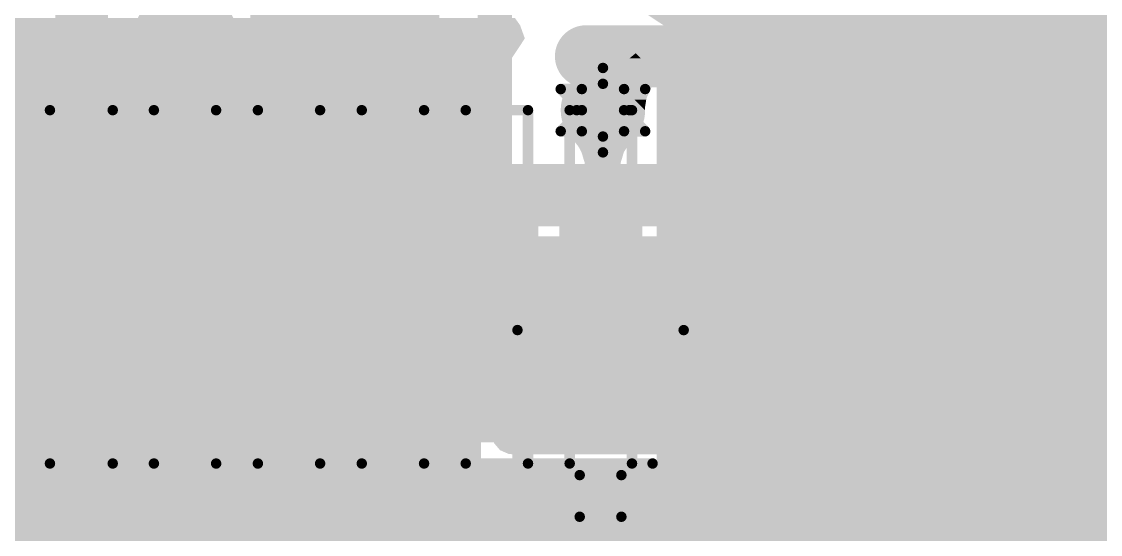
# Model space of a CAD drawing. Header units: millimetres. Extents: x -0.19 to 3.91, y -0.06 to 2.26.
# Drawn here: x 1.3716 to 1.5761, y 0.8679 to 0.9651 of the extents above; entities that cross this region are included whole.
import ezdxf

# ---------------------------------------------------------------- set-up
doc = ezdxf.new("R2010")
doc.units = ezdxf.units.MM
doc.layers.get('0').update_dxf_attribs({"linetype": 'CONTINUOUS', "lineweight": 0})
for name, color, linetype, lineweight in [('PCB_KUR_GBL', 10, 'CONTINUOUS', 0), ('PCB_KUR_GBO', 96, 'CONTINUOUS', 0), ('PCB_KUR_GBP', 170, 'CONTINUOUS', 0), ('PCB_KUR_GBS', 176, 'CONTINUOUS', 0), ('PCB_KUR_GD1', 40, 'CONTINUOUS', 0), ('PCB_KUR_GG1', 56, 'CONTINUOUS', 0), ('PCB_KUR_GM2', 216, 'CONTINUOUS', 0), ('PCB_KUR_GPB', 9, 'CONTINUOUS', 0), ('PCB_KUR_GPT', 8, 'CONTINUOUS', 0), ('PCB_KUR_GTL', 30, 'CONTINUOUS', 0), ('PCB_KUR_GTO', 163, 'CONTINUOUS', 0), ('PCB_KUR_GTP', 254, 'CONTINUOUS', 0), ('PCB_KUR_GTS', 254, 'CONTINUOUS', 0), ('PCB_KUR_TXT', 254, 'CONTINUOUS', 0)]:
    doc.layers.add(name, color=color, linetype=linetype, lineweight=lineweight)

# ---------------------------------------------------------------- blocks, each defined once
blk = doc.blocks.new('CUSTOM_10')
for points in [[(-0.01797, 0.01823), (-0.01697, 0.0186), (0.01782, 0.01823), (0.01721, 0.0186)], [(-0.01697, 0.0186), (-0.01685, 0.01865), (0.01721, 0.0186), (0.01685, 0.01865)], [(-0.01685, 0.01865), (-0.01685, 0.0187), (0.01685, 0.01865), (0.01685, 0.0187)], [(-0.0187, -0.01685), (-0.0187, 0.01685), (0.0187, -0.01685), (0.0187, 0.01685)], [(-0.01865, 0.01685), (-0.0186, 0.01721), (0.01865, 0.01685), (0.01852, 0.01721)], [(-0.0186, 0.01721), (-0.01813, 0.01797), (0.01852, 0.01721), (0.01823, 0.01797)], [(-0.01813, 0.01797), (-0.01797, 0.01823), (0.01823, 0.01797), (0.01782, 0.01823)], [(-0.01852, -0.01721), (-0.01865, -0.01685), (0.0186, -0.01721), (0.01865, -0.01685)], [(-0.01823, -0.01797), (-0.01852, -0.01721), (0.01813, -0.01797), (0.0186, -0.01721)], [(-0.01782, -0.01823), (-0.01823, -0.01797), (0.01797, -0.01823), (0.01813, -0.01797)], [(-0.01721, -0.0186), (-0.01782, -0.01823), (0.01697, -0.0186), (0.01797, -0.01823)], [(-0.01685, -0.01865), (-0.01721, -0.0186), (0.01685, -0.01865), (0.01697, -0.0186)], [(-0.01685, -0.0187), (-0.01685, -0.01865), (0.01685, -0.0187), (0.01685, -0.01865)]]:
    blk.add_solid(points)
blk = doc.blocks.new('ROUND_16')
h = blk.add_hatch(color=256)
edge = h.paths.add_edge_path(flags=0)
edge.add_arc((0, 0), 0.008, 0, 360)
blk = doc.blocks.new('ROUND_7')
h = blk.add_hatch(color=256)
edge = h.paths.add_edge_path(flags=0)
edge.add_arc((0, 0), 0.00325, 0, 360)
blk = doc.blocks.new('ROUND_3')
h = blk.add_hatch(color=256)
edge = h.paths.add_edge_path(flags=0)
edge.add_arc((0, 0), 0.0059, 0, 360)
blk = doc.blocks.new('CUSTOM_28')
for points in [[(-0.01854, 0.02022), (-0.01711, 0.02057), (0.01831, 0.02022), (0.01751, 0.02057)], [(-0.01711, 0.02057), (-0.01685, 0.02064), (0.01751, 0.02057), (0.01685, 0.02064)], [(-0.01685, 0.02064), (-0.01685, 0.02065), (0.01685, 0.02064), (0.01685, 0.02065)], [(-0.02058, 0.01751), (-0.02013, 0.01854), (0.02049, 0.01751), (0.02023, 0.01854)], [(-0.02013, 0.01854), (-0.01988, 0.0191), (0.02023, 0.01854), (0.01976, 0.0191)], [(-0.01988, 0.0191), (-0.01896, 0.01987), (0.01976, 0.0191), (0.0191, 0.01987)], [(-0.01896, 0.01987), (-0.01854, 0.02022), (0.0191, 0.01987), (0.01831, 0.02022)], [(-0.02065, 0.01685), (-0.02058, 0.01751), (0.02065, 0.01685), (0.02049, 0.01751)], [(-0.02065, 0.0168), (-0.02065, 0.01685), (0.02065, 0.0168), (0.02065, 0.01685)], [(-0.02065, -0.0168), (-0.02065, 0.0168), (0.02065, -0.0168), (0.02065, 0.0168)], [(-0.02065, -0.01685), (-0.02065, -0.0168), (0.02065, -0.01685), (0.02065, -0.0168)], [(-0.02049, -0.01751), (-0.02065, -0.01685), (0.02058, -0.01751), (0.02065, -0.01685)], [(-0.02023, -0.01854), (-0.02049, -0.01751), (0.02013, -0.01854), (0.02058, -0.01751)], [(-0.01976, -0.0191), (-0.02023, -0.01854), (0.01988, -0.0191), (0.02013, -0.01854)], [(-0.0191, -0.01987), (-0.01976, -0.0191), (0.01896, -0.01987), (0.01988, -0.0191)], [(-0.01831, -0.02022), (-0.0191, -0.01987), (0.01854, -0.02022), (0.01896, -0.01987)], [(-0.01751, -0.02057), (-0.01831, -0.02022), (0.01711, -0.02057), (0.01854, -0.02022)], [(-0.01685, -0.02064), (-0.01751, -0.02057), (0.01685, -0.02064), (0.01711, -0.02057)], [(-0.01685, -0.02065), (-0.01685, -0.02064), (0.01685, -0.02065), (0.01685, -0.02064)]]:
    blk.add_solid(points)
blk = doc.blocks.new('ROUND_25')
h = blk.add_hatch(color=256)
edge = h.paths.add_edge_path(flags=0)
edge.add_arc((0, 0), 0.001, 0, 360)
blk = doc.blocks.new('CUSTOM_32')
for points in [[(-0.0059, 0.02305), (-0.00585, 0.02323), (0.0059, 0.02305), (0.00575, 0.02323)], [(-0.0059, 0.02302), (-0.0059, 0.02305), (0.0059, 0.02302), (0.0059, 0.02305)], [(-0.0059, 0.023), (-0.0059, 0.02302), (0.0059, 0.023), (0.0059, 0.02302)], [(-0.0059, -0.023), (-0.0059, 0.023), (0.0059, -0.023), (0.0059, 0.023)], [(-0.00585, 0.02323), (-0.00534, 0.02357), (0.00575, 0.02323), (0.00549, 0.02357)], [(-0.00534, 0.02357), (-0.0053, 0.0236), (0.00549, 0.02357), (0.0053, 0.0236)], [(-0.0059, -0.02302), (-0.0059, -0.023), (0.0059, -0.02302), (0.0059, -0.023)], [(-0.0059, -0.02305), (-0.0059, -0.02302), (0.0059, -0.02305), (0.0059, -0.02302)], [(-0.00575, -0.02323), (-0.0059, -0.02305), (0.00585, -0.02323), (0.0059, -0.02305)], [(-0.00549, -0.02357), (-0.00575, -0.02323), (0.00534, -0.02357), (0.00585, -0.02323)], [(-0.0053, -0.0236), (-0.00549, -0.02357), (0.0053, -0.0236), (0.00534, -0.02357)]]:
    blk.add_solid(points)
blk = doc.blocks.new('ROUND_8')
h = blk.add_hatch(color=256)
edge = h.paths.add_edge_path(flags=0)
edge.add_arc((0, 0), 0.005, 0, 360)
blk = doc.blocks.new('CUSTOM_68')
for points in [[(-0.00733, 0.0244), (-0.00666, 0.02515), (0.00743, 0.0244), (0.00655, 0.02515)], [(-0.00666, 0.02515), (-0.00609, 0.02532), (0.00655, 0.02515), (0.00635, 0.02532)], [(-0.00609, 0.02532), (-0.0053, 0.02554), (0.00635, 0.02532), (0.0053, 0.02554)], [(-0.0053, 0.02554), (-0.0053, 0.0256), (0.0053, 0.02554), (0.0053, 0.0256)], [(-0.00785, 0.02305), (-0.0076, 0.0241), (0.00785, 0.02305), (0.00752, 0.0241)], [(-0.00785, 0.023), (-0.00785, 0.02305), (0.00785, 0.023), (0.00785, 0.02305)], [(-0.00785, -0.023), (-0.00785, 0.023), (0.00785, -0.023), (0.00785, 0.023)], [(-0.0076, 0.0241), (-0.00733, 0.0244), (0.00752, 0.0241), (0.00743, 0.0244)], [(-0.00785, -0.02305), (-0.00785, -0.023), (0.00785, -0.02305), (0.00785, -0.023)], [(-0.00752, -0.0241), (-0.00785, -0.02305), (0.0076, -0.0241), (0.00785, -0.02305)], [(-0.00743, -0.0244), (-0.00752, -0.0241), (0.00733, -0.0244), (0.0076, -0.0241)], [(-0.00655, -0.02515), (-0.00743, -0.0244), (0.00666, -0.02515), (0.00733, -0.0244)], [(-0.00635, -0.02532), (-0.00655, -0.02515), (0.00609, -0.02532), (0.00666, -0.02515)], [(-0.0053, -0.02554), (-0.00635, -0.02532), (0.0053, -0.02554), (0.00609, -0.02532)], [(-0.0053, -0.0256), (-0.0053, -0.02554), (0.0053, -0.0256), (0.0053, -0.02554)]]:
    blk.add_solid(points)

msp = doc.modelspace()

# ---------------------------------------------------------------- linework, layer by layer
at = {"layer": 'PCB_KUR_GBL', "lineweight": 211, "const_width": 0.0065}
for points in [[(1.4818, 0.9483), (1.532, 0.9985)], [(1.4818, 0.904), (1.4818, 0.9483)], [(1.4814, 0.9037), (1.4818, 0.904)]]:
    msp.add_lwpolyline(points, dxfattribs=at)
at = {"layer": 'PCB_KUR_GBL'}
for points in [[(1.5011, 0.9527), (1.5395, 0.9911), (1.6575, 0.9527), (1.6575, 0.9911)], [(1.33508, 0.9644), (1.33296, 0.9658), (1.4661, 0.9644), (1.4651, 0.9658)], [(1.3378, 0.9626), (1.33508, 0.9644), (1.46675, 0.9626), (1.4661, 0.9644)], [(1.33827, 0.9619), (1.3378, 0.9626), (1.467, 0.9619), (1.46675, 0.9626)], [(1.3422, 0.956), (1.33827, 0.9619), (1.4631, 0.956), (1.467, 0.9619)], [(1.4874, 0.9586), (1.488, 0.9591), (1.4885, 0.9586), (1.488, 0.9591)], [(1.4844, 0.9567), (1.485, 0.957), (1.4904, 0.9567), (1.4901, 0.957)], [(1.485, 0.957), (1.4856, 0.9573), (1.4901, 0.957), (1.4898, 0.9573)], [(1.4856, 0.9573), (1.4862, 0.9577), (1.4898, 0.9573), (1.4894, 0.9577)], [(1.4862, 0.9577), (1.4868, 0.9581), (1.4894, 0.9577), (1.489, 0.9581)], [(1.4868, 0.9581), (1.4874, 0.9586), (1.489, 0.9581), (1.4885, 0.9586)], [(1.3437, 0.9483), (1.3422, 0.956), (1.4616, 0.9483), (1.4631, 0.956)], [(1.4836, 0.9545), (1.4818, 0.9563), (1.4926, 0.9545), (1.4908, 0.9563)], [(1.4825, 0.9563), (1.4831, 0.9564), (1.4908, 0.9563), (1.4907, 0.9564)], [(1.4831, 0.9564), (1.4838, 0.9565), (1.4907, 0.9564), (1.4906, 0.9565)], [(1.4838, 0.9565), (1.4844, 0.9567), (1.4906, 0.9565), (1.4904, 0.9567)], [(1.4842, 0.9539), (1.4836, 0.9545), (1.4921, 0.9539), (1.4926, 0.9545)], [(1.4847, 0.9534), (1.4842, 0.9539), (1.4916, 0.9534), (1.4921, 0.9539)], [(1.4853, 0.9528), (1.4847, 0.9534), (1.4911, 0.9528), (1.4916, 0.9534)], [(1.4859, 0.9522), (1.4853, 0.9528), (1.4908, 0.9522), (1.4911, 0.9528)], [(1.4866, 0.9515), (1.4859, 0.9522), (1.4905, 0.9515), (1.4908, 0.9522)], [(1.4872, 0.9509), (1.4866, 0.9515), (1.4902, 0.9509), (1.4905, 0.9515)], [(1.4878, 0.9503), (1.4872, 0.9509), (1.49, 0.9503), (1.4902, 0.9509)], [(1.502, 0.9483), (1.5011, 0.9527), (1.6575, 0.9483), (1.6575, 0.9527)], [(1.4885, 0.9496), (1.4878, 0.9503), (1.4899, 0.9496), (1.49, 0.9503)], [(1.4891, 0.949), (1.4885, 0.9496), (1.4898, 0.949), (1.4899, 0.9496)], [(1.4898, 0.9483), (1.4891, 0.949), (1.4898, 0.9483), (1.4898, 0.949)], [(1.3422, 0.9405), (1.3437, 0.9483), (1.4631, 0.9405), (1.4616, 0.9483)], [(1.50145, 0.9456), (1.50167, 0.9467), (1.5754, 0.9456), (1.5807, 0.9467)], [(1.50167, 0.9467), (1.502, 0.9483), (1.6575, 0.9467), (1.6575, 0.9483)], [(1.50167, 0.9467), (1.50167, 0.9467), (1.5807, 0.9467), (1.6143, 0.9467)], [(1.50083, 0.9426), (1.50145, 0.9456), (1.5708, 0.9426), (1.5754, 0.9456)], [(1.4766, 0.9421), (1.4762, 0.9426), (1.4869, 0.9421), (1.4874, 0.9426)], [(1.4762, 0.9426), (1.4762, 0.9426), (1.4874, 0.9426), (1.4762, 0.9426)], [(1.5004, 0.9405), (1.50083, 0.9426), (1.5694, 0.9405), (1.5708, 0.9426)], [(1.34138, 0.9393), (1.3422, 0.9405), (1.4639, 0.9393), (1.4631, 0.9405)], [(1.477, 0.9416), (1.4766, 0.9421), (1.4865, 0.9416), (1.4869, 0.9421)], [(1.4774, 0.941), (1.477, 0.9416), (1.4862, 0.941), (1.4865, 0.9416)], [(1.4777, 0.9404), (1.4774, 0.941), (1.4858, 0.9404), (1.4862, 0.941)], [(1.4996, 0.9393), (1.5004, 0.9405), (1.5686, 0.9393), (1.5694, 0.9405)], [(1.3407, 0.9383), (1.34138, 0.9393), (1.46348, 0.9383), (1.4639, 0.9393)], [(1.4779, 0.9398), (1.4777, 0.9404), (1.4856, 0.9398), (1.4858, 0.9404)], [(1.4781, 0.9391), (1.4779, 0.9398), (1.4854, 0.9391), (1.4856, 0.9398)], [(1.4783, 0.9385), (1.4781, 0.9391), (1.4852, 0.9385), (1.4854, 0.9391)], [(1.4784, 0.9377), (1.4783, 0.9385), (1.4851, 0.9377), (1.4852, 0.9385)], [(1.50009, 0.9381), (1.4996, 0.9393), (1.5678, 0.9381), (1.5686, 0.9393)], [(1.3407, 0.9381), (1.3407, 0.9383), (1.4634, 0.9381), (1.46348, 0.9383)], [(1.34268, 0.9338), (1.3407, 0.9381), (1.4616, 0.9338), (1.4634, 0.9381)], [(1.4785, 0.937), (1.4784, 0.9377), (1.485, 0.937), (1.4851, 0.9377)], [(1.4785, 0.9362), (1.4785, 0.937), (1.485, 0.9362), (1.485, 0.937)], [(1.5019, 0.9337), (1.50009, 0.9381), (1.5669, 0.9337), (1.5678, 0.9381)], [(1.34287, 0.9334), (1.34268, 0.9338), (1.4592, 0.9334), (1.4616, 0.9338)], [(1.3431, 0.9329), (1.34287, 0.9334), (1.45845, 0.9329), (1.4592, 0.9334)], [(1.3457, 0.9324), (1.3431, 0.9329), (1.4577, 0.9324), (1.45845, 0.9329)], [(1.3487, 0.9304), (1.3457, 0.9324), (1.4547, 0.9304), (1.4577, 0.9324)], [(1.5035, 0.9334), (1.5019, 0.9337), (1.56684, 0.9334), (1.5669, 0.9337)], [(1.50457, 0.9327), (1.5035, 0.9334), (1.5667, 0.9327), (1.56684, 0.9334)], [(1.5081, 0.9304), (1.50457, 0.9327), (1.5667, 0.9304), (1.5667, 0.9327)], [(1.3502, 0.9294), (1.3487, 0.9304), (1.45405, 0.9294), (1.4547, 0.9304)], [(1.5111, 0.9258), (1.5081, 0.9304), (1.5667, 0.9258), (1.5667, 0.9304)], [(1.35255, 0.9258), (1.3502, 0.9294), (1.4517, 0.9258), (1.45405, 0.9294)], [(1.4785, 0.9276), (1.4785, 0.9289), (1.485, 0.9276), (1.485, 0.9289)], [(1.4782, 0.9255), (1.4784, 0.9265), (1.4853, 0.9255), (1.4851, 0.9265)], [(1.4784, 0.9265), (1.4785, 0.9276), (1.4851, 0.9265), (1.485, 0.9276)], [(1.3532, 0.9248), (1.35255, 0.9258), (1.45149, 0.9248), (1.4517, 0.9258)], [(1.35409, 0.9205), (1.3532, 0.9248), (1.4506, 0.9205), (1.45149, 0.9248)], [(1.4777, 0.9239), (1.478, 0.9247), (1.4858, 0.9239), (1.4855, 0.9247)], [(1.478, 0.9247), (1.4782, 0.9255), (1.4855, 0.9247), (1.4853, 0.9255)], [(1.5122, 0.9205), (1.5111, 0.9258), (1.5667, 0.9205), (1.5667, 0.9258)], [(1.4759, 0.9223), (1.4764, 0.9225), (1.4876, 0.9223), (1.4871, 0.9225)], [(1.4759, 0.9223), (1.4759, 0.9223), (1.4759, 0.9223), (1.4876, 0.9223)], [(1.4764, 0.9225), (1.4769, 0.9229), (1.4871, 0.9225), (1.4866, 0.9229)], [(1.4769, 0.9229), (1.4773, 0.9233), (1.4866, 0.9229), (1.4862, 0.9233)], [(1.4773, 0.9233), (1.4777, 0.9239), (1.4862, 0.9233), (1.4858, 0.9239)], [(1.3543, 0.9195), (1.35409, 0.9205), (1.4506, 0.9195), (1.4506, 0.9205)], [(1.5122, 0.8991), (1.5122, 0.9205), (1.5667, 0.8991), (1.5667, 0.9205)], [(1.3543, 0.8868), (1.3543, 0.9195), (1.4506, 0.8868), (1.4506, 0.9195)], [(1.5122, 0.8937), (1.5122, 0.8991), (1.5678, 0.8937), (1.5667, 0.8991)], [(1.5122, 0.8892), (1.5122, 0.8937), (1.5708, 0.8892), (1.5678, 0.8937)], [(1.5122, 0.8868), (1.5122, 0.8892), (1.57448, 0.8868), (1.5708, 0.8892)], [(1.35341, 0.8815), (1.3543, 0.8858), (1.4517, 0.8815), (1.45081, 0.8858)], [(1.3543, 0.8858), (1.3543, 0.8868), (1.45081, 0.8858), (1.4506, 0.8868)], [(1.51185, 0.8851), (1.51208, 0.8862), (1.5807, 0.8851), (1.5754, 0.8862)], [(1.51208, 0.8862), (1.5122, 0.8868), (1.5754, 0.8862), (1.57448, 0.8868)], [(1.5111, 0.8815), (1.51185, 0.8851), (1.587, 0.8815), (1.587, 0.8851)], [(1.51185, 0.8851), (1.51185, 0.8851), (1.587, 0.8851), (1.5807, 0.8851)], [(1.3532, 0.8805), (1.35341, 0.8815), (1.45237, 0.8805), (1.4517, 0.8815)], [(1.5081, 0.877), (1.5111, 0.8815), (1.587, 0.877), (1.587, 0.8815)], [(1.35087, 0.877), (1.3532, 0.8805), (1.4547, 0.877), (1.45237, 0.8805)], [(1.34705, 0.8739), (1.3502, 0.876), (1.4592, 0.8739), (1.45615, 0.876)], [(1.3502, 0.876), (1.35087, 0.877), (1.45615, 0.876), (1.4547, 0.877)], [(1.5035, 0.8739), (1.5081, 0.877), (1.587, 0.8739), (1.587, 0.877)], [(1.3457, 0.873), (1.34705, 0.8739), (1.46397, 0.873), (1.4592, 0.8739)], [(1.4982, 0.8729), (1.5035, 0.8739), (1.587, 0.8729), (1.587, 0.8739)], [(1.1195, 0.8647), (1.1195, 0.8719), (1.587, 0.8647), (1.587, 0.8719)], [(1.3404, 0.8719), (1.34522, 0.8729), (1.587, 0.8719), (1.587, 0.8729)], [(1.34522, 0.8729), (1.3457, 0.873), (1.4645, 0.8729), (1.46397, 0.873)], [(1.34522, 0.8729), (1.34522, 0.8729), (1.4982, 0.8729), (1.4645, 0.8729)]]:
    msp.add_solid(points, dxfattribs=at)
at = {"layer": 'PCB_KUR_GBO', "lineweight": 211, "const_width": 0.0118}
for points in [[(1.569, 0.888), (1.569, 1.001)], [(1.569, 0.9445), (1.6261, 0.9445)], [(1.4528, 0.9322), (1.5099, 0.9322)], [(1.4528, 0.818), (1.4528, 0.9316)], [(1.5099, 0.8186), (1.5099, 0.9316)], [(1.569, 0.8874), (1.6261, 0.8874)], [(1.4528, 0.8751), (1.5099, 0.8751)]]:
    msp.add_lwpolyline(points, dxfattribs=at)
at = {"layer": 'PCB_KUR_GD1', "lineweight": 211, "const_width": 0.002}
for points in [[(1.4818, 0.9563), (1.4778, 0.9523)], [(1.4858, 0.9523), (1.4818, 0.9563)], [(1.4778, 0.9523), (1.4738, 0.9523)], [(1.4738, 0.9523), (1.4778, 0.9483)], [(1.4858, 0.9483), (1.4898, 0.9523)], [(1.4898, 0.9523), (1.4858, 0.9523)], [(1.4778, 0.9483), (1.4738, 0.9443)], [(1.4898, 0.9443), (1.4858, 0.9483)], [(1.4738, 0.9443), (1.4778, 0.9443)], [(1.4778, 0.9443), (1.4818, 0.9403)], [(1.4818, 0.9403), (1.4858, 0.9443)], [(1.4858, 0.9443), (1.4898, 0.9443)]]:
    msp.add_lwpolyline(points, dxfattribs=at)
at = {"layer": 'PCB_KUR_GG1', "lineweight": 211, "const_width": 0.002}
for points in [[(1.4818, 0.9433), (1.4818, 0.9533)], [(1.4768, 0.9483), (1.4868, 0.9483)]]:
    msp.add_lwpolyline(points, dxfattribs=at)
at = {"layer": 'PCB_KUR_GM2', "lineweight": 211, "const_width": 0.002}
for points in [[(1.377, 0.9483), (1.3889, 0.9483)], [(1.377, 0.8813), (1.377, 0.9483)], [(1.3889, 0.8813), (1.3889, 0.9483)], [(1.3967, 0.9483), (1.4085, 0.9483)], [(1.3967, 0.8813), (1.3967, 0.9483)], [(1.4085, 0.8813), (1.4085, 0.9483)], [(1.4164, 0.9483), (1.4282, 0.9483)], [(1.4164, 0.8813), (1.4164, 0.9483)], [(1.4282, 0.8813), (1.4282, 0.9483)], [(1.4361, 0.9483), (1.4479, 0.9483)], [(1.4361, 0.8813), (1.4361, 0.9483)], [(1.4479, 0.8813), (1.4479, 0.9483)], [(1.4558, 0.9483), (1.4676, 0.9483)], [(1.4558, 0.8813), (1.4558, 0.9483)], [(1.4676, 0.8813), (1.4676, 0.9483)], [(1.4755, 0.9483), (1.4873, 0.9483)], [(1.4755, 0.8813), (1.4755, 0.9483)], [(1.4873, 0.8813), (1.4873, 0.9483)], [(1.4656, 0.8436), (1.4656, 0.9066)], [(1.4656, 0.9066), (1.4971, 0.9066)], [(1.4971, 0.8436), (1.4971, 0.9066)], [(1.2432, 0.8813), (1.4912, 0.8813)], [(1.377, 0.8813), (1.3889, 0.8813)], [(1.3967, 0.8813), (1.4085, 0.8813)], [(1.4164, 0.8813), (1.4282, 0.8813)], [(1.4361, 0.8813), (1.4479, 0.8813)], [(1.4558, 0.8813), (1.4676, 0.8813)], [(1.4755, 0.8813), (1.4873, 0.8813)], [(1.4912, 0.8813), (1.5148, 0.8577)], [(1.4774, 0.8791), (1.4853, 0.8712)], [(1.4774, 0.8712), (1.4853, 0.8791)]]:
    msp.add_lwpolyline(points, dxfattribs=at)
msp.add_lwpolyline([(1.4401, 0.8459), (1.4401, 0.8459, 1), (1.4873, 0.8459, 1), (1.4401, 0.8459)], format="xyb", dxfattribs=at)
at = {"layer": 'PCB_KUR_GTL', "lineweight": 211}
for points, const_width in [([(1.383, 0.9109), (1.383, 1.011)], 0.01), ([(1.4026, 0.9109), (1.4026, 0.9846)], 0.01), ([(1.4613, 0.9112), (1.4613, 0.9857)], 0.0065), ([(1.4816, 0.9481), (1.4818, 0.9483)], 0.0065), ([(1.4816, 0.9111), (1.4816, 0.9481)], 0.0065), ([(1.4613, 0.9112), (1.4617, 0.9109)], 0.0065), ([(1.4814, 0.9109), (1.4816, 0.9111)], 0.0065)]:
    msp.add_lwpolyline(points, dxfattribs=dict(at, const_width=const_width))
at = {"layer": 'PCB_KUR_GTL'}
for points in [[(1.415, 0.9494), (1.415, 0.969), (1.4508, 0.9494), (1.4508, 0.969)], [(1.496, 0.9626), (1.4895, 0.9669), (1.6521, 0.9626), (1.6521, 0.9669)], [(1.5004, 0.956), (1.496, 0.9626), (1.6521, 0.956), (1.6521, 0.9626)], [(1.502, 0.9483), (1.5004, 0.956), (1.6521, 0.9483), (1.6521, 0.956)], [(1.415, 0.9482), (1.415, 0.9494), (1.44935, 0.9482), (1.4508, 0.9494)], [(1.417, 0.9465), (1.415, 0.9482), (1.4473, 0.9465), (1.44935, 0.9482)], [(1.5004, 0.9405), (1.502, 0.9483), (1.6521, 0.9405), (1.6521, 0.9483)], [(1.4276, 0.9465), (1.417, 0.9465), (1.4367, 0.9465), (1.4473, 0.9465)], [(1.4322, 0.9456), (1.4276, 0.9465), (1.4322, 0.9456), (1.4367, 0.9465)], [(1.4986, 0.9378), (1.5004, 0.9405), (1.6521, 0.9378), (1.6521, 0.9405)], [(1.4993, 0.9339), (1.4986, 0.9378), (1.6521, 0.9339), (1.6521, 0.9378)], [(1.4993, 0.8878), (1.4993, 0.9339), (1.6521, 0.8878), (1.6521, 0.9339)], [(1.4984, 0.883), (1.4993, 0.8878), (1.6521, 0.883), (1.6521, 0.8878)], [(1.4956, 0.8789), (1.4984, 0.883), (1.6521, 0.8789), (1.6521, 0.883)], [(1.4915, 0.8762), (1.4956, 0.8789), (1.6521, 0.8762), (1.6521, 0.8789)], [(1.245, 0.8681), (1.245, 0.8752), (1.6521, 0.8681), (1.6521, 0.8752)], [(1.3686, 0.8752), (1.3731, 0.8761), (1.3776, 0.8752), (1.3731, 0.8761)], [(1.3883, 0.8752), (1.3928, 0.8761), (1.3973, 0.8752), (1.3928, 0.8761)], [(1.408, 0.8752), (1.4125, 0.8761), (1.417, 0.8752), (1.4125, 0.8761)], [(1.4276, 0.8752), (1.4322, 0.8761), (1.4367, 0.8752), (1.4322, 0.8761)], [(1.4473, 0.8752), (1.4519, 0.8761), (1.4564, 0.8752), (1.4519, 0.8761)], [(1.467, 0.8752), (1.4715, 0.8761), (1.4761, 0.8752), (1.4715, 0.8761)], [(1.4867, 0.8752), (1.4915, 0.8762), (1.6521, 0.8752), (1.6521, 0.8762)], [(1.245, 0.8665), (1.245, 0.8681), (1.5898, 0.8665), (1.5975, 0.8681)]]:
    msp.add_solid(points, dxfattribs=at)
at = {"layer": 'PCB_KUR_GTO', "lineweight": 211, "const_width": 0.0118}
msp.add_lwpolyline([(1.3988, 0.962), (1.3988, 0.962, 1), (1.4066, 0.962, 1), (1.3988, 0.962)], format="xyb", dxfattribs=at)
for points in [[(1.4786, 0.9585), (1.4979, 0.9585)], [(1.4979, 0.864), (1.4979, 0.9585)], [(1.4956, 0.8617), (1.4979, 0.864)]]:
    msp.add_lwpolyline(points, dxfattribs=at)

# ---------------------------------------------------------------- block references
at = {"layer": 'PCB_KUR_GBL'}
for name, p in [('ROUND_16', (1.4818, 0.9483)), ('ROUND_7', (1.4818, 0.9483)), ('ROUND_7', (1.4818, 0.9483)), ('CUSTOM_10', (1.4814, 0.9037)), ('ROUND_7', (1.4814, 0.9037)), ('ROUND_7', (1.4818, 0.904)), ('ROUND_7', (1.4818, 0.904))]:
    msp.add_blockref(name, p, dxfattribs=at)
at = {"layer": 'PCB_KUR_GBO'}
for p in [(1.569, 0.9445), (1.4528, 0.9322), (1.4528, 0.9316), (1.5099, 0.9322), (1.5099, 0.9316), (1.569, 0.888), (1.569, 0.8874), (1.4528, 0.8751), (1.5099, 0.8751)]:
    msp.add_blockref('ROUND_3', p, dxfattribs=at)
at = {"layer": 'PCB_KUR_GBP'}
msp.add_blockref('CUSTOM_10', (1.4814, 0.9037), dxfattribs=at)
at = {"layer": 'PCB_KUR_GBS'}
msp.add_blockref('CUSTOM_28', (1.4814, 0.9037), dxfattribs=at)
at = {"layer": 'PCB_KUR_GD1'}
for p in [(1.4818, 0.9563), (1.4738, 0.9523), (1.4778, 0.9523), (1.4858, 0.9523), (1.4898, 0.9523), (1.4778, 0.9483), (1.4858, 0.9483), (1.4738, 0.9443), (1.4778, 0.9443), (1.4858, 0.9443), (1.4898, 0.9443), (1.4818, 0.9403), (1.4818, 0.9403)]:
    msp.add_blockref('ROUND_25', p, dxfattribs=at)
at = {"layer": 'PCB_KUR_GG1'}
for p in [(1.4818, 0.9533), (1.4768, 0.9483), (1.4868, 0.9483), (1.4818, 0.9433)]:
    msp.add_blockref('ROUND_25', p, dxfattribs=at)
at = {"layer": 'PCB_KUR_GM2'}
for p in [(1.377, 0.9483), (1.377, 0.9483), (1.3889, 0.9483), (1.3889, 0.9483), (1.3967, 0.9483), (1.3967, 0.9483), (1.4085, 0.9483), (1.4085, 0.9483), (1.4164, 0.9483), (1.4164, 0.9483), (1.4282, 0.9483), (1.4282, 0.9483), (1.4361, 0.9483), (1.4361, 0.9483), (1.4479, 0.9483), (1.4479, 0.9483), (1.4558, 0.9483), (1.4558, 0.9483), (1.4676, 0.9483), (1.4676, 0.9483), (1.4755, 0.9483), (1.4755, 0.9483), (1.4873, 0.9483), (1.4873, 0.9483), (1.4656, 0.9066), (1.4971, 0.9066), (1.4971, 0.9066), (1.377, 0.8813), (1.377, 0.8813), (1.3889, 0.8813), (1.3889, 0.8813), (1.3967, 0.8813), (1.3967, 0.8813), (1.4085, 0.8813), (1.4085, 0.8813), (1.4164, 0.8813), (1.4164, 0.8813), (1.4282, 0.8813), (1.4282, 0.8813), (1.4361, 0.8813), (1.4361, 0.8813), (1.4479, 0.8813), (1.4479, 0.8813), (1.4558, 0.8813), (1.4558, 0.8813), (1.4676, 0.8813), (1.4676, 0.8813), (1.4755, 0.8813), (1.4755, 0.8813), (1.4873, 0.8813), (1.4873, 0.8813), (1.4912, 0.8813), (1.4912, 0.8813), (1.4774, 0.8791), (1.4853, 0.8791), (1.4774, 0.8712), (1.4853, 0.8712)]:
    msp.add_blockref('ROUND_25', p, dxfattribs=at)
at = {"layer": 'PCB_KUR_GPB'}
msp.add_blockref('CUSTOM_10', (1.4814, 0.9037), dxfattribs=at)
at = {"layer": 'PCB_KUR_GPT'}
for p in [(1.383, 0.9109), (1.4026, 0.9109), (1.4223, 0.9109), (1.442, 0.9109), (1.4617, 0.9109), (1.4814, 0.9109)]:
    msp.add_blockref('CUSTOM_32', p, dxfattribs=at)
at = {"layer": 'PCB_KUR_GTL'}
for name, p in [('ROUND_16', (1.4818, 0.9483)), ('ROUND_7', (1.4816, 0.9481)), ('ROUND_7', (1.4816, 0.9481)), ('ROUND_7', (1.4818, 0.9483)), ('CUSTOM_32', (1.383, 0.9109)), ('CUSTOM_32', (1.4026, 0.9109)), ('CUSTOM_32', (1.4223, 0.9109)), ('CUSTOM_32', (1.442, 0.9109)), ('CUSTOM_32', (1.4617, 0.9109)), ('CUSTOM_32', (1.4814, 0.9109)), ('ROUND_8', (1.383, 0.9109)), ('ROUND_8', (1.4026, 0.9109)), ('ROUND_7', (1.4613, 0.9112)), ('ROUND_7', (1.4613, 0.9112)), ('ROUND_7', (1.4617, 0.9109)), ('ROUND_7', (1.4814, 0.9109)), ('ROUND_7', (1.4816, 0.9111)), ('ROUND_7', (1.4816, 0.9111))]:
    msp.add_blockref(name, p, dxfattribs=at)
at = {"layer": 'PCB_KUR_GTO'}
for p in [(1.4786, 0.9585), (1.4979, 0.9585), (1.4979, 0.9585), (1.4979, 0.864), (1.4979, 0.864)]:
    msp.add_blockref('ROUND_3', p, dxfattribs=at)
at = {"layer": 'PCB_KUR_GTP'}
for p in [(1.383, 0.9109), (1.4026, 0.9109), (1.4223, 0.9109), (1.442, 0.9109), (1.4617, 0.9109), (1.4814, 0.9109)]:
    msp.add_blockref('CUSTOM_32', p, dxfattribs=at)
at = {"layer": 'PCB_KUR_GTS'}
for p in [(1.383, 0.9109), (1.4026, 0.9109), (1.4223, 0.9109), (1.442, 0.9109), (1.4617, 0.9109), (1.4814, 0.9109)]:
    msp.add_blockref('CUSTOM_68', p, dxfattribs=at)
at = {"layer": 'PCB_KUR_TXT'}
msp.add_blockref('ROUND_8', (1.4818, 0.9483), dxfattribs=at)

doc.saveas('drawing.dxf')
